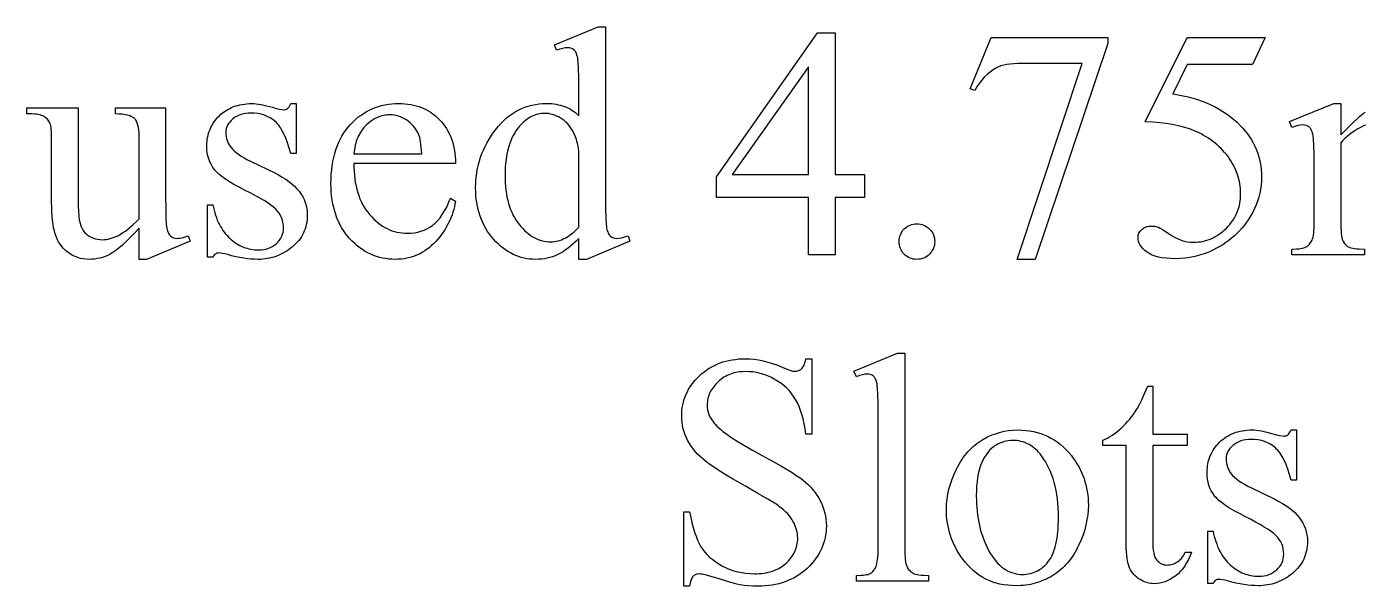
# Model space of a CAD drawing. Extents: x 9 to 960, y -397 to 558.
# Drawn here: x 292.3 to 415.2, y -211.3 to -159.9 of the extents above; entities that cross this region are included whole.
import ezdxf

# ---------------------------------------------------------------- set-up
doc = ezdxf.new("R2010")
doc.units = 0
doc.header["$MEASUREMENT"] = 0
doc.layers.add('TEXT', color=18, linetype='CONTINUOUS')

msp = doc.modelspace()

# ---------------------------------------------------------------- linework, layer by layer
at = {"layer": 'TEXT'}
for points in [[(342.99, -179.31), (342.74, -179.56), (342.5, -179.79), (342.25, -180), (342.01, -180.2), (341.77, -180.37), (341.53, -180.53), (341.29, -180.67), (341.05, -180.79), (340.82, -180.9), (340.57, -180.99), (340.33, -181.06), (340.07, -181.13), (339.82, -181.18), (339.56, -181.21), (339.29, -181.23), (339.02, -181.24), (338.74, -181.23), (338.47, -181.21), (338.21, -181.18), (337.95, -181.12), (337.69, -181.06), (337.44, -180.98), (337.19, -180.89), (336.95, -180.78), (336.71, -180.65), (336.47, -180.52), (336.24, -180.37), (336.02, -180.2), (335.79, -180.02), (335.58, -179.82), (335.36, -179.61), (335.15, -179.39), (334.95, -179.15), (334.77, -178.91), (334.59, -178.66), (334.43, -178.4), (334.28, -178.13), (334.15, -177.85), (334.03, -177.57), (333.92, -177.27), (333.82, -176.97), (333.74, -176.66), (333.66, -176.35), (333.61, -176.02), (333.56, -175.69), (333.53, -175.34), (333.51, -174.99), (333.5, -174.63), (333.51, -174.27), (333.53, -173.91), (333.57, -173.56), (333.62, -173.21), (333.68, -172.87), (333.76, -172.52), (333.85, -172.19), (333.96, -171.85), (334.08, -171.52), (334.22, -171.19), (334.37, -170.87), (334.53, -170.55), (334.71, -170.24), (334.9, -169.93), (335.11, -169.62), (335.33, -169.32), (335.56, -169.02), (335.81, -168.75), (336.05, -168.5), (336.31, -168.26), (336.58, -168.04), (336.85, -167.85), (337.13, -167.67), (337.42, -167.51), (337.72, -167.37), (338.03, -167.24), (338.34, -167.14), (338.66, -167.05), (339, -166.99), (339.33, -166.94), (339.68, -166.91), (340.04, -166.9), (340.26, -166.91), (340.47, -166.92), (340.68, -166.94), (340.89, -166.98), (341.09, -167.02), (341.29, -167.06), (341.48, -167.12), (341.67, -167.19), (341.85, -167.26), (342.03, -167.35), (342.2, -167.44), (342.37, -167.54), (342.53, -167.65), (342.69, -167.77), (342.84, -167.9), (342.99, -168.04), (342.99, -165.55), (342.98, -164.5), (342.96, -163.68), (342.92, -163.08), (342.9, -162.86), (342.88, -162.7), (342.81, -162.46), (342.78, -162.35), (342.73, -162.25), (342.69, -162.17), (342.64, -162.1), (342.59, -162.03), (342.53, -161.98), (342.4, -161.89), (342.26, -161.83), (342.11, -161.8), (341.94, -161.79), (341.73, -161.8), (341.49, -161.85), (341.22, -161.92), (340.92, -162.02), (340.73, -161.51), (344.76, -159.85), (345.42, -159.85), (345.42, -175.47), (345.43, -176.55), (345.45, -177.39), (345.48, -177.99), (345.51, -178.21), (345.53, -178.37), (345.59, -178.61), (345.63, -178.72), (345.67, -178.82), (345.72, -178.9), (345.77, -178.98), (345.83, -179.05), (345.88, -179.1), (346.01, -179.19), (346.15, -179.26), (346.3, -179.3), (346.45, -179.31), (346.67, -179.29), (346.92, -179.25), (347.2, -179.17), (347.51, -179.06), (347.68, -179.57), (343.67, -181.24), (342.99, -181.24)], [(369.21, -173.45), (369.21, -175.55), (366.53, -175.55), (366.53, -180.83), (364.09, -180.83), (364.09, -175.55), (355.63, -175.55), (355.63, -173.66), (364.9, -160.41), (366.53, -160.41), (366.53, -173.45)], [(380.85, -160.83), (391.57, -160.83), (391.57, -161.39), (384.9, -181.24), (383.25, -181.24), (389.23, -163.23), (383.72, -163.23), (383.32, -163.24), (382.95, -163.26), (382.61, -163.29), (382.3, -163.33), (382.02, -163.39), (381.76, -163.46), (381.54, -163.54), (381.35, -163.63), (381.05, -163.81), (380.76, -164.02), (380.49, -164.24), (380.23, -164.49), (379.99, -164.77), (379.76, -165.06), (379.55, -165.38), (379.36, -165.72), (378.93, -165.56)], [(406.03, -160.83), (404.87, -163.33), (398.86, -163.33), (397.54, -166.02), (398.03, -166.1), (398.5, -166.19), (398.95, -166.3), (399.4, -166.42), (399.83, -166.55), (400.25, -166.7), (400.65, -166.86), (401.05, -167.03), (401.43, -167.22), (401.8, -167.42), (402.15, -167.64), (402.49, -167.87), (402.82, -168.11), (403.14, -168.37), (403.45, -168.64), (403.74, -168.92), (403.98, -169.18), (404.2, -169.44), (404.41, -169.7), (404.6, -169.97), (404.77, -170.25), (404.93, -170.53), (405.08, -170.82), (405.21, -171.11), (405.33, -171.41), (405.42, -171.71), (405.51, -172.02), (405.58, -172.33), (405.63, -172.65), (405.67, -172.98), (405.69, -173.31), (405.7, -173.64), (405.69, -174.04), (405.66, -174.42), (405.61, -174.8), (405.54, -175.16), (405.45, -175.53), (405.34, -175.88), (405.21, -176.23), (405.06, -176.57), (404.89, -176.89), (404.72, -177.21), (404.53, -177.52), (404.33, -177.81), (404.13, -178.09), (403.91, -178.35), (403.68, -178.61), (403.44, -178.85), (403.2, -179.08), (402.94, -179.3), (402.68, -179.51), (402.42, -179.7), (402.14, -179.89), (401.86, -180.06), (401.57, -180.22), (401.28, -180.37), (400.85, -180.56), (400.42, -180.73), (399.99, -180.86), (399.56, -180.98), (399.12, -181.07), (398.68, -181.13), (398.24, -181.17), (397.79, -181.18), (397.36, -181.17), (396.96, -181.14), (396.58, -181.1), (396.24, -181.03), (395.93, -180.94), (395.65, -180.84), (395.52, -180.78), (395.4, -180.71), (395.28, -180.64), (395.18, -180.57), (394.99, -180.41), (394.82, -180.26), (394.68, -180.09), (394.56, -179.93), (394.47, -179.76), (394.41, -179.58), (394.37, -179.4), (394.36, -179.22), (394.36, -179.12), (394.38, -179.02), (394.41, -178.92), (394.44, -178.83), (394.49, -178.74), (394.55, -178.65), (394.62, -178.57), (394.7, -178.49), (394.79, -178.42), (394.88, -178.35), (394.98, -178.3), (395.08, -178.25), (395.19, -178.22), (395.31, -178.19), (395.43, -178.18), (395.55, -178.17), (395.74, -178.18), (395.91, -178.2), (396.07, -178.24), (396.22, -178.29), (396.39, -178.37), (396.61, -178.5), (396.88, -178.68), (397.21, -178.9), (397.48, -179.08), (397.76, -179.23), (398.04, -179.36), (398.32, -179.47), (398.6, -179.55), (398.88, -179.61), (399.16, -179.65), (399.45, -179.66), (399.66, -179.66), (399.87, -179.64), (400.08, -179.62), (400.28, -179.58), (400.48, -179.53), (400.68, -179.48), (400.88, -179.41), (401.07, -179.34), (401.26, -179.25), (401.44, -179.15), (401.62, -179.05), (401.8, -178.93), (401.97, -178.8), (402.14, -178.66), (402.31, -178.52), (402.48, -178.36), (402.64, -178.19), (402.78, -178.02), (402.92, -177.85), (403.05, -177.67), (403.17, -177.49), (403.27, -177.3), (403.37, -177.11), (403.46, -176.91), (403.53, -176.71), (403.6, -176.5), (403.66, -176.29), (403.7, -176.08), (403.74, -175.86), (403.76, -175.64), (403.78, -175.41), (403.78, -175.18), (403.78, -174.95), (403.76, -174.73), (403.74, -174.51), (403.71, -174.29), (403.67, -174.07), (403.62, -173.85), (403.56, -173.64), (403.49, -173.43), (403.41, -173.21), (403.33, -173.01), (403.23, -172.8), (403.13, -172.59), (403.01, -172.39), (402.89, -172.19), (402.76, -171.99), (402.62, -171.79), (402.47, -171.6), (402.31, -171.41), (402.15, -171.23), (401.98, -171.05), (401.8, -170.88), (401.62, -170.72), (401.43, -170.56), (401.23, -170.4), (401.03, -170.25), (400.82, -170.11), (400.6, -169.97), (400.37, -169.84), (400.14, -169.71), (399.9, -169.59), (399.66, -169.48), (399.4, -169.37), (398.98, -169.21), (398.53, -169.07), (398.03, -168.95), (397.5, -168.84), (396.94, -168.76), (396.34, -168.69), (395.7, -168.64), (395.02, -168.6), (398.86, -160.83)], [(364.09, -173.45), (364.09, -163.53), (357.07, -173.45)], [(317.01, -166.92), (317.01, -171.52), (316.53, -171.52), (316.38, -171), (316.23, -170.52), (316.06, -170.09), (315.89, -169.7), (315.7, -169.35), (315.61, -169.19), (315.51, -169.05), (315.41, -168.91), (315.3, -168.79), (315.2, -168.67), (315.09, -168.57), (314.86, -168.39), (314.62, -168.23), (314.36, -168.09), (314.09, -167.98), (313.8, -167.9), (313.5, -167.84), (313.19, -167.8), (312.85, -167.79), (312.6, -167.8), (312.36, -167.82), (312.14, -167.87), (311.92, -167.93), (311.72, -168), (311.53, -168.1), (311.35, -168.21), (311.19, -168.33), (311.04, -168.47), (310.91, -168.62), (310.8, -168.76), (310.71, -168.91), (310.64, -169.06), (310.59, -169.22), (310.56, -169.38), (310.55, -169.54), (310.56, -169.75), (310.58, -169.94), (310.62, -170.13), (310.67, -170.31), (310.74, -170.48), (310.82, -170.65), (310.91, -170.81), (311.03, -170.96), (311.15, -171.11), (311.31, -171.27), (311.5, -171.42), (311.72, -171.58), (311.97, -171.75), (312.24, -171.91), (312.55, -172.08), (312.88, -172.24), (315.04, -173.29), (315.4, -173.48), (315.74, -173.67), (316.05, -173.87), (316.35, -174.08), (316.62, -174.29), (316.86, -174.52), (317.08, -174.75), (317.28, -174.98), (317.46, -175.23), (317.61, -175.48), (317.74, -175.74), (317.84, -176), (317.93, -176.28), (317.98, -176.56), (318.02, -176.85), (318.03, -177.14), (318.03, -177.37), (318.01, -177.59), (317.98, -177.81), (317.94, -178.02), (317.89, -178.22), (317.83, -178.42), (317.76, -178.62), (317.68, -178.81), (317.59, -178.99), (317.49, -179.17), (317.37, -179.34), (317.25, -179.5), (317.11, -179.66), (316.96, -179.82), (316.81, -179.97), (316.64, -180.11), (316.46, -180.25), (316.28, -180.38), (316.1, -180.5), (315.92, -180.61), (315.73, -180.71), (315.55, -180.8), (315.35, -180.88), (315.16, -180.96), (314.96, -181.02), (314.77, -181.08), (314.56, -181.13), (314.36, -181.17), (314.15, -181.2), (313.94, -181.22), (313.73, -181.24), (313.52, -181.24), (313.2, -181.23), (312.88, -181.21), (312.54, -181.18), (312.19, -181.13), (311.83, -181.07), (311.46, -180.99), (311.08, -180.9), (310.69, -180.8), (310.45, -180.73), (310.24, -180.69), (310.06, -180.66), (309.89, -180.65), (309.81, -180.66), (309.73, -180.67), (309.66, -180.7), (309.59, -180.75), (309.52, -180.8), (309.46, -180.87), (309.41, -180.94), (309.36, -181.03), (308.87, -181.03), (308.87, -176.21), (309.36, -176.21), (309.41, -176.47), (309.47, -176.71), (309.54, -176.95), (309.61, -177.18), (309.69, -177.4), (309.77, -177.62), (309.86, -177.82), (309.96, -178.02), (310.06, -178.21), (310.17, -178.39), (310.28, -178.57), (310.4, -178.74), (310.53, -178.89), (310.66, -179.05), (310.79, -179.19), (310.94, -179.32), (311.08, -179.45), (311.23, -179.57), (311.38, -179.68), (311.54, -179.78), (311.69, -179.88), (311.85, -179.96), (312.01, -180.04), (312.17, -180.11), (312.34, -180.17), (312.5, -180.22), (312.67, -180.27), (312.84, -180.3), (313.02, -180.33), (313.19, -180.35), (313.37, -180.37), (313.55, -180.37), (313.8, -180.36), (314.03, -180.33), (314.26, -180.29), (314.47, -180.22), (314.67, -180.14), (314.86, -180.03), (315.04, -179.91), (315.21, -179.77), (315.36, -179.62), (315.49, -179.46), (315.6, -179.29), (315.69, -179.11), (315.76, -178.93), (315.81, -178.74), (315.84, -178.54), (315.85, -178.33), (315.84, -178.09), (315.8, -177.85), (315.75, -177.62), (315.67, -177.4), (315.57, -177.19), (315.45, -176.99), (315.3, -176.8), (315.13, -176.62), (314.93, -176.44), (314.69, -176.25), (314.4, -176.05), (314.06, -175.84), (313.68, -175.61), (313.26, -175.38), (312.79, -175.13), (312.28, -174.87), (311.77, -174.61), (311.3, -174.35), (310.88, -174.1), (310.51, -173.86), (310.18, -173.62), (309.9, -173.39), (309.67, -173.17), (309.57, -173.06), (309.48, -172.95), (309.32, -172.73), (309.19, -172.5), (309.07, -172.26), (308.98, -172), (308.91, -171.73), (308.85, -171.44), (308.82, -171.14), (308.81, -170.83), (308.82, -170.62), (308.83, -170.42), (308.85, -170.22), (308.88, -170.03), (308.92, -169.84), (308.97, -169.65), (309.03, -169.47), (309.1, -169.3), (309.17, -169.13), (309.26, -168.96), (309.35, -168.79), (309.46, -168.63), (309.57, -168.48), (309.69, -168.33), (309.82, -168.18), (309.96, -168.04), (310.1, -167.9), (310.25, -167.78), (310.41, -167.66), (310.57, -167.55), (310.74, -167.45), (310.91, -167.36), (311.08, -167.27), (311.27, -167.2), (311.45, -167.13), (311.65, -167.08), (311.84, -167.03), (312.05, -166.99), (312.26, -166.96), (312.47, -166.94), (312.69, -166.92), (312.91, -166.92), (313.12, -166.92), (313.33, -166.94), (313.56, -166.97), (313.79, -167), (314.04, -167.05), (314.3, -167.11), (314.85, -167.26), (315.19, -167.36), (315.47, -167.42), (315.69, -167.47), (315.85, -167.48), (315.96, -167.47), (316.06, -167.45), (316.14, -167.42), (316.22, -167.38), (316.29, -167.31), (316.36, -167.21), (316.44, -167.08), (316.53, -166.92)], [(322.31, -172.41), (322.31, -172.78), (322.33, -173.14), (322.36, -173.49), (322.39, -173.83), (322.44, -174.16), (322.51, -174.48), (322.58, -174.79), (322.67, -175.09), (322.76, -175.38), (322.87, -175.66), (322.99, -175.93), (323.12, -176.19), (323.27, -176.44), (323.42, -176.68), (323.59, -176.91), (323.77, -177.13), (323.95, -177.33), (324.15, -177.53), (324.34, -177.71), (324.54, -177.87), (324.74, -178.03), (324.95, -178.17), (325.16, -178.3), (325.37, -178.41), (325.59, -178.51), (325.81, -178.6), (326.04, -178.67), (326.27, -178.73), (326.51, -178.78), (326.74, -178.81), (326.99, -178.83), (327.23, -178.84), (327.56, -178.83), (327.88, -178.79), (328.18, -178.73), (328.48, -178.65), (328.76, -178.55), (329.03, -178.43), (329.29, -178.28), (329.54, -178.11), (329.66, -178.01), (329.78, -177.91), (330.01, -177.68), (330.23, -177.41), (330.44, -177.12), (330.64, -176.79), (330.84, -176.43), (331.02, -176.03), (331.19, -175.61), (331.64, -175.9), (331.6, -176.15), (331.55, -176.4), (331.49, -176.65), (331.42, -176.89), (331.34, -177.13), (331.25, -177.37), (331.15, -177.6), (331.04, -177.83), (330.92, -178.06), (330.8, -178.29), (330.66, -178.51), (330.52, -178.73), (330.36, -178.95), (330.2, -179.16), (330.03, -179.37), (329.85, -179.58), (329.66, -179.78), (329.46, -179.97), (329.26, -180.15), (329.05, -180.31), (328.84, -180.46), (328.62, -180.59), (328.4, -180.72), (328.17, -180.83), (327.93, -180.92), (327.69, -181.01), (327.44, -181.08), (327.19, -181.14), (326.93, -181.18), (326.66, -181.21), (326.39, -181.23), (326.11, -181.24), (325.81, -181.23), (325.52, -181.21), (325.23, -181.17), (324.94, -181.12), (324.66, -181.06), (324.39, -180.97), (324.12, -180.88), (323.86, -180.77), (323.6, -180.64), (323.35, -180.5), (323.1, -180.34), (322.86, -180.17), (322.62, -179.99), (322.39, -179.79), (322.17, -179.57), (321.95, -179.35), (321.74, -179.1), (321.54, -178.85), (321.36, -178.59), (321.19, -178.32), (321.03, -178.03), (320.89, -177.74), (320.76, -177.44), (320.65, -177.12), (320.55, -176.8), (320.46, -176.47), (320.38, -176.12), (320.32, -175.77), (320.27, -175.4), (320.24, -175.03), (320.22, -174.64), (320.21, -174.25), (320.22, -173.82), (320.24, -173.41), (320.28, -173), (320.32, -172.61), (320.39, -172.23), (320.46, -171.86), (320.55, -171.51), (320.66, -171.16), (320.78, -170.83), (320.91, -170.51), (321.05, -170.21), (321.21, -169.91), (321.39, -169.62), (321.57, -169.35), (321.78, -169.09), (321.99, -168.84), (322.22, -168.61), (322.45, -168.39), (322.69, -168.18), (322.94, -168), (323.19, -167.82), (323.45, -167.66), (323.72, -167.52), (324, -167.39), (324.28, -167.28), (324.57, -167.18), (324.86, -167.09), (325.17, -167.03), (325.48, -166.97), (325.8, -166.93), (326.12, -166.91), (326.45, -166.9), (326.73, -166.91), (327.01, -166.93), (327.28, -166.96), (327.54, -167), (327.79, -167.05), (328.04, -167.11), (328.28, -167.19), (328.52, -167.28), (328.75, -167.38), (328.98, -167.49), (329.19, -167.61), (329.4, -167.75), (329.61, -167.89), (329.81, -168.05), (330, -168.22), (330.18, -168.4), (330.36, -168.59), (330.53, -168.79), (330.68, -169), (330.82, -169.21), (330.95, -169.44), (331.07, -169.67), (331.18, -169.9), (331.28, -170.15), (331.37, -170.41), (331.44, -170.67), (331.5, -170.94), (331.55, -171.22), (331.59, -171.5), (331.62, -171.79), (331.64, -172.1), (331.64, -172.41)], [(305.02, -167.32), (305.02, -175.5), (305.03, -176.56), (305.05, -177.39), (305.08, -178), (305.11, -178.21), (305.13, -178.37), (305.2, -178.61), (305.23, -178.72), (305.28, -178.82), (305.32, -178.9), (305.37, -178.98), (305.43, -179.05), (305.49, -179.1), (305.61, -179.19), (305.75, -179.26), (305.9, -179.3), (306.05, -179.31), (306.17, -179.3), (306.29, -179.29), (306.54, -179.25), (306.81, -179.17), (307.09, -179.06), (307.29, -179.57), (303.25, -181.24), (302.59, -181.24), (302.59, -178.38), (302.17, -178.83), (301.77, -179.24), (301.4, -179.6), (301.05, -179.92), (300.74, -180.19), (300.44, -180.42), (300.18, -180.61), (299.93, -180.75), (299.7, -180.87), (299.47, -180.97), (299.23, -181.05), (298.99, -181.12), (298.75, -181.17), (298.5, -181.21), (298.25, -181.23), (298, -181.24), (297.72, -181.23), (297.45, -181.2), (297.19, -181.15), (296.94, -181.08), (296.7, -180.98), (296.47, -180.87), (296.25, -180.74), (296.03, -180.58), (295.83, -180.41), (295.65, -180.23), (295.48, -180.04), (295.33, -179.83), (295.19, -179.62), (295.07, -179.39), (294.96, -179.15), (294.87, -178.9), (294.8, -178.62), (294.73, -178.33), (294.68, -178), (294.63, -177.65), (294.6, -177.27), (294.57, -176.87), (294.56, -176.43), (294.55, -175.98), (294.55, -169.94), (294.54, -169.5), (294.52, -169.31), (294.5, -169.13), (294.47, -168.97), (294.43, -168.84), (294.39, -168.72), (294.34, -168.62), (294.29, -168.53), (294.23, -168.44), (294.16, -168.36), (294.09, -168.29), (294.01, -168.22), (293.92, -168.16), (293.83, -168.1), (293.73, -168.05), (293.62, -168), (293.49, -167.96), (293.34, -167.93), (293.16, -167.9), (292.97, -167.88), (292.75, -167.87), (292.26, -167.86), (292.26, -167.32), (297, -167.32), (297, -176.36), (297.01, -176.81), (297.04, -177.22), (297.09, -177.59), (297.16, -177.92), (297.21, -178.07), (297.25, -178.21), (297.31, -178.34), (297.37, -178.46), (297.43, -178.57), (297.5, -178.67), (297.58, -178.76), (297.65, -178.84), (297.82, -178.97), (298, -179.09), (298.19, -179.2), (298.38, -179.28), (298.58, -179.34), (298.79, -179.39), (299.01, -179.42), (299.24, -179.43), (299.4, -179.42), (299.57, -179.4), (299.74, -179.37), (299.92, -179.33), (300.1, -179.27), (300.29, -179.2), (300.48, -179.12), (300.68, -179.03), (300.88, -178.92), (301.1, -178.78), (301.32, -178.63), (301.56, -178.45), (301.8, -178.25), (302.05, -178.02), (302.32, -177.78), (302.59, -177.51), (302.59, -169.85), (302.58, -169.58), (302.56, -169.33), (302.53, -169.1), (302.48, -168.89), (302.42, -168.71), (302.35, -168.55), (302.27, -168.41), (302.17, -168.3), (302.05, -168.2), (301.9, -168.12), (301.73, -168.05), (301.52, -167.99), (301.29, -167.94), (301.03, -167.9), (300.74, -167.88), (300.42, -167.86), (300.42, -167.32)], [(322.31, -171.55), (328.56, -171.55), (328.51, -170.95), (328.48, -170.68), (328.45, -170.44), (328.41, -170.23), (328.36, -170.03), (328.31, -169.87), (328.25, -169.72), (328.15, -169.52), (328.05, -169.33), (327.92, -169.15), (327.79, -168.98), (327.65, -168.83), (327.5, -168.68), (327.33, -168.55), (327.15, -168.42), (326.97, -168.31), (326.78, -168.22), (326.6, -168.14), (326.41, -168.07), (326.21, -168.02), (326.02, -167.98), (325.82, -167.96), (325.63, -167.95), (325.47, -167.96), (325.32, -167.97), (325.18, -167.98), (325.03, -168.01), (324.89, -168.04), (324.74, -168.09), (324.61, -168.13), (324.47, -168.19), (324.33, -168.25), (324.2, -168.32), (323.94, -168.49), (323.68, -168.68), (323.44, -168.9), (323.32, -169.02), (323.21, -169.15), (323.1, -169.29), (323, -169.43), (322.91, -169.57), (322.83, -169.72), (322.75, -169.88), (322.67, -170.04), (322.6, -170.21), (322.54, -170.38), (322.49, -170.56), (322.44, -170.75), (322.36, -171.14)], [(342.99, -178.28), (342.99, -171.31), (342.96, -171.07), (342.92, -170.82), (342.87, -170.59), (342.81, -170.36), (342.74, -170.13), (342.65, -169.91), (342.56, -169.69), (342.46, -169.49), (342.34, -169.29), (342.22, -169.1), (342.08, -168.92), (341.94, -168.76), (341.79, -168.61), (341.63, -168.47), (341.46, -168.35), (341.28, -168.24), (341.1, -168.14), (340.92, -168.06), (340.74, -167.98), (340.56, -167.92), (340.38, -167.88), (340.21, -167.84), (340.03, -167.83), (339.86, -167.82), (339.7, -167.82), (339.54, -167.84), (339.38, -167.86), (339.23, -167.89), (339.08, -167.93), (338.93, -167.98), (338.78, -168.04), (338.63, -168.11), (338.49, -168.19), (338.35, -168.27), (338.21, -168.37), (338.07, -168.47), (337.94, -168.59), (337.8, -168.71), (337.67, -168.84), (337.54, -168.98), (337.38, -169.18), (337.23, -169.39), (337.09, -169.61), (336.96, -169.84), (336.84, -170.08), (336.73, -170.33), (336.63, -170.6), (336.54, -170.87), (336.46, -171.16), (336.39, -171.45), (336.33, -171.76), (336.29, -172.08), (336.25, -172.41), (336.22, -172.75), (336.21, -173.1), (336.2, -173.47), (336.21, -173.83), (336.22, -174.19), (336.25, -174.54), (336.28, -174.87), (336.33, -175.19), (336.38, -175.51), (336.45, -175.81), (336.53, -176.1), (336.61, -176.38), (336.71, -176.65), (336.82, -176.91), (336.93, -177.15), (337.06, -177.39), (337.2, -177.61), (337.34, -177.83), (337.5, -178.03), (337.66, -178.22), (337.83, -178.4), (338, -178.57), (338.17, -178.73), (338.34, -178.87), (338.51, -179), (338.69, -179.12), (338.87, -179.22), (339.05, -179.31), (339.24, -179.4), (339.42, -179.46), (339.61, -179.52), (339.8, -179.56), (340, -179.59), (340.19, -179.61), (340.39, -179.62), (340.56, -179.61), (340.73, -179.6), (340.89, -179.57), (341.06, -179.53), (341.22, -179.49), (341.39, -179.43), (341.55, -179.36), (341.71, -179.28), (341.87, -179.19), (342.03, -179.09), (342.19, -178.98), (342.35, -178.86), (342.51, -178.73), (342.67, -178.59), (342.83, -178.44)], [(374.03, -177.97), (374.2, -177.97), (374.37, -178), (374.52, -178.03), (374.67, -178.09), (374.81, -178.15), (374.95, -178.24), (375.08, -178.33), (375.2, -178.45), (375.31, -178.57), (375.41, -178.7), (375.49, -178.83), (375.55, -178.97), (375.6, -179.12), (375.64, -179.28), (375.66, -179.44), (375.67, -179.6), (375.66, -179.77), (375.64, -179.93), (375.6, -180.08), (375.55, -180.23), (375.48, -180.37), (375.4, -180.51), (375.3, -180.64), (375.19, -180.76), (375.07, -180.87), (374.94, -180.97), (374.8, -181.05), (374.66, -181.12), (374.51, -181.17), (374.36, -181.21), (374.2, -181.23), (374.03, -181.24), (373.87, -181.23), (373.71, -181.21), (373.55, -181.17), (373.41, -181.12), (373.26, -181.05), (373.13, -180.97), (373, -180.87), (372.88, -180.76), (372.76, -180.64), (372.67, -180.51), (372.58, -180.37), (372.52, -180.23), (372.46, -180.08), (372.43, -179.93), (372.4, -179.77), (372.4, -179.6), (372.4, -179.43), (372.43, -179.27), (372.46, -179.11), (372.52, -178.97), (372.58, -178.82), (372.67, -178.69), (372.76, -178.56), (372.88, -178.44), (373, -178.33), (373.13, -178.23), (373.26, -178.15), (373.41, -178.08), (373.55, -178.03), (373.71, -178), (373.87, -177.97)], [(364.39, -190.37), (364.39, -197.29), (363.84, -197.29), (363.77, -196.8), (363.68, -196.34), (363.58, -195.91), (363.47, -195.5), (363.35, -195.12), (363.21, -194.76), (363.06, -194.42), (362.89, -194.12), (362.71, -193.83), (362.51, -193.56), (362.29, -193.3), (362.06, -193.06), (361.81, -192.83), (361.53, -192.62), (361.24, -192.42), (360.94, -192.24), (360.62, -192.08), (360.3, -191.94), (359.97, -191.82), (359.65, -191.72), (359.32, -191.65), (358.98, -191.59), (358.65, -191.56), (358.31, -191.55), (357.94, -191.56), (357.75, -191.58), (357.58, -191.61), (357.4, -191.64), (357.24, -191.68), (357.07, -191.73), (356.91, -191.78), (356.75, -191.85), (356.6, -191.92), (356.45, -191.99), (356.31, -192.08), (356.17, -192.17), (356.03, -192.27), (355.9, -192.37), (355.77, -192.49), (355.54, -192.73), (355.34, -192.97), (355.25, -193.1), (355.16, -193.23), (355.09, -193.36), (355.02, -193.49), (354.96, -193.62), (354.91, -193.76), (354.87, -193.9), (354.83, -194.04), (354.81, -194.18), (354.79, -194.32), (354.78, -194.47), (354.77, -194.62), (354.78, -194.84), (354.81, -195.07), (354.86, -195.28), (354.93, -195.49), (355.02, -195.7), (355.13, -195.9), (355.26, -196.09), (355.41, -196.28), (355.53, -196.43), (355.67, -196.57), (355.84, -196.73), (356.02, -196.88), (356.22, -197.05), (356.45, -197.22), (356.95, -197.58), (357.53, -197.96), (358.2, -198.36), (358.94, -198.79), (359.76, -199.23), (360.43, -199.6), (361.05, -199.94), (361.61, -200.26), (362.11, -200.56), (362.57, -200.84), (362.96, -201.1), (363.3, -201.33), (363.58, -201.54), (363.83, -201.75), (364.07, -201.96), (364.29, -202.19), (364.49, -202.42), (364.68, -202.66), (364.86, -202.91), (365.02, -203.17), (365.16, -203.44), (365.29, -203.71), (365.4, -203.99), (365.5, -204.27), (365.58, -204.56), (365.64, -204.84), (365.68, -205.13), (365.71, -205.43), (365.72, -205.72), (365.71, -206.01), (365.69, -206.28), (365.65, -206.55), (365.61, -206.82), (365.54, -207.08), (365.47, -207.34), (365.38, -207.59), (365.27, -207.84), (365.16, -208.08), (365.03, -208.32), (364.88, -208.55), (364.72, -208.78), (364.55, -209), (364.37, -209.22), (364.17, -209.43), (363.95, -209.64), (363.73, -209.84), (363.5, -210.03), (363.26, -210.2), (363.01, -210.36), (362.75, -210.51), (362.49, -210.64), (362.22, -210.76), (361.94, -210.87), (361.65, -210.97), (361.35, -211.05), (361.05, -211.12), (360.74, -211.18), (360.42, -211.23), (360.09, -211.26), (359.76, -211.28), (359.42, -211.28), (358.99, -211.28), (358.57, -211.25), (358.17, -211.21), (357.78, -211.15), (357.49, -211.09), (357.08, -210.98), (356.54, -210.82), (355.88, -210.61), (355.23, -210.41), (354.71, -210.27), (354.32, -210.18), (354.18, -210.16), (354.06, -210.15), (353.89, -210.16), (353.81, -210.18), (353.73, -210.2), (353.66, -210.24), (353.6, -210.27), (353.54, -210.32), (353.48, -210.37), (353.43, -210.43), (353.38, -210.51), (353.34, -210.6), (353.29, -210.71), (353.22, -210.97), (353.16, -211.28), (352.62, -211.28), (352.62, -204.43), (353.16, -204.43), (353.26, -204.95), (353.37, -205.44), (353.49, -205.89), (353.61, -206.31), (353.75, -206.69), (353.89, -207.05), (354.04, -207.36), (354.2, -207.65), (354.37, -207.91), (354.56, -208.16), (354.78, -208.4), (355.02, -208.63), (355.28, -208.84), (355.56, -209.05), (355.86, -209.24), (356.18, -209.43), (356.52, -209.59), (356.86, -209.74), (357.22, -209.86), (357.58, -209.96), (357.95, -210.03), (358.33, -210.09), (358.71, -210.12), (359.11, -210.13), (359.34, -210.13), (359.56, -210.12), (359.77, -210.1), (359.98, -210.07), (360.18, -210.04), (360.38, -210), (360.57, -209.95), (360.76, -209.89), (360.94, -209.83), (361.11, -209.75), (361.28, -209.67), (361.44, -209.59), (361.59, -209.49), (361.74, -209.39), (361.88, -209.28), (362.02, -209.16), (362.15, -209.04), (362.27, -208.91), (362.38, -208.78), (362.49, -208.65), (362.58, -208.52), (362.67, -208.38), (362.75, -208.24), (362.82, -208.1), (362.89, -207.95), (362.94, -207.81), (362.99, -207.66), (363.02, -207.5), (363.05, -207.35), (363.07, -207.19), (363.09, -207.02), (363.09, -206.86), (363.08, -206.68), (363.06, -206.49), (363.03, -206.3), (362.99, -206.12), (362.93, -205.93), (362.86, -205.75), (362.78, -205.56), (362.68, -205.37), (362.58, -205.18), (362.45, -205), (362.32, -204.82), (362.17, -204.64), (362, -204.47), (361.82, -204.3), (361.63, -204.13), (361.42, -203.97), (361.25, -203.84), (361.01, -203.69), (360.35, -203.28), (359.44, -202.75), (358.28, -202.09), (357.09, -201.41), (356.57, -201.09), (356.09, -200.8), (355.65, -200.52), (355.27, -200.26), (354.93, -200.02), (354.63, -199.8), (354.37, -199.58), (354.12, -199.36), (353.89, -199.13), (353.68, -198.9), (353.48, -198.66), (353.3, -198.41), (353.14, -198.16), (352.99, -197.91), (352.86, -197.65), (352.74, -197.38), (352.65, -197.1), (352.57, -196.82), (352.51, -196.54), (352.46, -196.24), (352.44, -195.94), (352.43, -195.64), (352.43, -195.37), (352.45, -195.11), (352.48, -194.85), (352.53, -194.6), (352.59, -194.35), (352.66, -194.1), (352.74, -193.87), (352.84, -193.63), (352.95, -193.4), (353.07, -193.18), (353.21, -192.96), (353.36, -192.74), (353.52, -192.53), (353.69, -192.32), (353.88, -192.12), (354.08, -191.93), (354.29, -191.74), (354.51, -191.56), (354.73, -191.4), (354.96, -191.25), (355.2, -191.11), (355.44, -190.98), (355.7, -190.86), (355.96, -190.76), (356.22, -190.67), (356.49, -190.59), (356.77, -190.52), (357.06, -190.47), (357.36, -190.43), (357.66, -190.39), (357.97, -190.38), (358.28, -190.37), (358.68, -190.38), (359.09, -190.42), (359.5, -190.48), (359.92, -190.57), (360.35, -190.68), (360.78, -190.81), (361.22, -190.97), (361.66, -191.15), (362.04, -191.31), (362.36, -191.43), (362.62, -191.5), (362.73, -191.52), (362.82, -191.52), (363.01, -191.51), (363.09, -191.49), (363.17, -191.46), (363.25, -191.43), (363.32, -191.39), (363.39, -191.35), (363.45, -191.29), (363.51, -191.23), (363.57, -191.15), (363.62, -191.06), (363.67, -190.95), (363.72, -190.82), (363.76, -190.69), (363.84, -190.37)], [(372.93, -189.85), (372.93, -207.77), (372.94, -208.36), (372.95, -208.61), (372.97, -208.83), (373, -209.03), (373.03, -209.2), (373.07, -209.34), (373.11, -209.46), (373.16, -209.56), (373.22, -209.65), (373.28, -209.74), (373.35, -209.82), (373.42, -209.89), (373.5, -209.96), (373.59, -210.03), (373.68, -210.08), (373.79, -210.13), (373.91, -210.18), (374.06, -210.21), (374.23, -210.24), (374.42, -210.27), (374.63, -210.28), (375.11, -210.3), (375.11, -210.83), (368.49, -210.83), (368.49, -210.3), (368.92, -210.28), (369.1, -210.27), (369.27, -210.25), (369.42, -210.22), (369.55, -210.19), (369.66, -210.15), (369.76, -210.1), (369.84, -210.05), (369.92, -209.99), (369.99, -209.93), (370.06, -209.85), (370.12, -209.77), (370.18, -209.68), (370.24, -209.58), (370.29, -209.47), (370.33, -209.35), (370.37, -209.2), (370.4, -209.02), (370.43, -208.83), (370.45, -208.6), (370.47, -208.35), (370.48, -207.77), (370.48, -195.5), (370.47, -194.47), (370.45, -193.66), (370.42, -193.07), (370.4, -192.85), (370.38, -192.69), (370.32, -192.45), (370.24, -192.25), (370.2, -192.17), (370.15, -192.09), (370.1, -192.03), (370.04, -191.98), (369.92, -191.89), (369.78, -191.83), (369.63, -191.8), (369.46, -191.79), (369.26, -191.8), (369.03, -191.85), (368.77, -191.92), (368.49, -192.02), (368.24, -191.51), (372.26, -189.85)], [(395.7, -192.88), (395.7, -197.32), (398.86, -197.32), (398.86, -198.35), (395.7, -198.35), (395.7, -207.11), (395.71, -207.43), (395.72, -207.71), (395.75, -207.97), (395.79, -208.21), (395.85, -208.42), (395.91, -208.6), (395.99, -208.75), (396.08, -208.88), (396.17, -208.99), (396.28, -209.08), (396.39, -209.16), (396.51, -209.22), (396.63, -209.27), (396.76, -209.31), (396.9, -209.33), (397.04, -209.34), (397.16, -209.33), (397.28, -209.32), (397.4, -209.3), (397.52, -209.26), (397.64, -209.22), (397.76, -209.17), (397.87, -209.11), (397.99, -209.04), (398.1, -208.96), (398.2, -208.87), (398.3, -208.77), (398.39, -208.66), (398.48, -208.55), (398.56, -208.42), (398.63, -208.29), (398.69, -208.14), (399.27, -208.14), (399.13, -208.49), (398.99, -208.82), (398.82, -209.13), (398.65, -209.41), (398.46, -209.67), (398.25, -209.91), (398.04, -210.13), (397.81, -210.32), (397.57, -210.49), (397.33, -210.64), (397.09, -210.76), (396.85, -210.87), (396.61, -210.95), (396.36, -211), (396.11, -211.04), (395.86, -211.05), (395.69, -211.04), (395.53, -211.03), (395.36, -211), (395.19, -210.95), (395.03, -210.9), (394.86, -210.84), (394.7, -210.76), (394.54, -210.67), (394.38, -210.57), (394.23, -210.46), (394.1, -210.34), (393.97, -210.22), (393.86, -210.08), (393.75, -209.93), (393.66, -209.77), (393.58, -209.6), (393.5, -209.41), (393.44, -209.2), (393.39, -208.96), (393.34, -208.71), (393.31, -208.42), (393.29, -208.12), (393.27, -207.79), (393.27, -207.44), (393.27, -198.35), (391.13, -198.35), (391.13, -197.86), (391.33, -197.77), (391.54, -197.67), (391.74, -197.56), (391.95, -197.43), (392.16, -197.28), (392.37, -197.12), (392.58, -196.95), (392.79, -196.76), (393, -196.57), (393.2, -196.36), (393.4, -196.14), (393.59, -195.92), (393.78, -195.68), (393.96, -195.44), (394.13, -195.19), (394.3, -194.93), (394.49, -194.59), (394.71, -194.14), (394.96, -193.56), (395.24, -192.88)], [(383.28, -196.92), (383.66, -196.93), (384.03, -196.96), (384.39, -197), (384.74, -197.06), (385.08, -197.15), (385.41, -197.25), (385.73, -197.37), (386.05, -197.5), (386.35, -197.66), (386.64, -197.83), (386.93, -198.02), (387.2, -198.23), (387.47, -198.46), (387.72, -198.7), (387.97, -198.97), (388.21, -199.25), (388.4, -199.5), (388.58, -199.76), (388.74, -200.02), (388.9, -200.28), (389.04, -200.55), (389.17, -200.83), (389.29, -201.1), (389.39, -201.39), (389.48, -201.68), (389.56, -201.97), (389.63, -202.27), (389.69, -202.57), (389.73, -202.87), (389.76, -203.19), (389.78, -203.5), (389.79, -203.82), (389.77, -204.28), (389.73, -204.73), (389.66, -205.19), (389.57, -205.65), (389.45, -206.11), (389.3, -206.57), (389.12, -207.03), (388.92, -207.49), (388.8, -207.72), (388.69, -207.94), (388.57, -208.16), (388.44, -208.37), (388.31, -208.57), (388.17, -208.76), (388.03, -208.95), (387.88, -209.12), (387.73, -209.3), (387.57, -209.46), (387.41, -209.62), (387.24, -209.77), (387.07, -209.91), (386.89, -210.05), (386.71, -210.18), (386.52, -210.3), (386.33, -210.41), (386.13, -210.52), (385.93, -210.62), (385.73, -210.71), (385.53, -210.79), (385.33, -210.87), (385.12, -210.94), (384.91, -211), (384.69, -211.06), (384.48, -211.11), (384.26, -211.15), (384.03, -211.18), (383.81, -211.21), (383.58, -211.23), (383.12, -211.24), (382.74, -211.23), (382.38, -211.2), (382.02, -211.15), (381.67, -211.09), (381.33, -211), (381.01, -210.9), (380.69, -210.77), (380.38, -210.63), (380.08, -210.47), (379.79, -210.29), (379.51, -210.09), (379.25, -209.87), (378.99, -209.63), (378.74, -209.38), (378.5, -209.1), (378.27, -208.81), (378.08, -208.55), (377.91, -208.29), (377.75, -208.02), (377.6, -207.75), (377.47, -207.48), (377.34, -207.2), (377.23, -206.92), (377.13, -206.63), (377.04, -206.34), (376.96, -206.05), (376.9, -205.75), (376.84, -205.45), (376.8, -205.14), (376.77, -204.84), (376.75, -204.52), (376.75, -204.21), (376.76, -203.74), (376.81, -203.28), (376.88, -202.81), (376.98, -202.35), (377.11, -201.89), (377.27, -201.43), (377.45, -200.97), (377.67, -200.51), (377.79, -200.28), (377.91, -200.07), (378.04, -199.86), (378.17, -199.65), (378.3, -199.46), (378.44, -199.27), (378.59, -199.09), (378.74, -198.91), (378.89, -198.75), (379.05, -198.59), (379.21, -198.44), (379.38, -198.3), (379.55, -198.16), (379.73, -198.03), (379.91, -197.91), (380.1, -197.8), (380.47, -197.59), (380.86, -197.41), (381.25, -197.26), (381.64, -197.14), (382.05, -197.04), (382.45, -196.97), (382.86, -196.93)], [(382.82, -197.88), (382.63, -197.88), (382.43, -197.91), (382.24, -197.94), (382.04, -197.99), (381.84, -198.06), (381.65, -198.14), (381.45, -198.23), (381.25, -198.34), (381.06, -198.47), (380.88, -198.62), (380.7, -198.79), (380.54, -198.98), (380.39, -199.2), (380.24, -199.43), (380.1, -199.69), (379.98, -199.97), (379.86, -200.27), (379.76, -200.6), (379.68, -200.94), (379.61, -201.3), (379.56, -201.69), (379.52, -202.09), (379.5, -202.52), (379.49, -202.97), (379.5, -203.33), (379.51, -203.69), (379.53, -204.04), (379.56, -204.39), (379.61, -204.73), (379.66, -205.06), (379.72, -205.39), (379.78, -205.71), (379.86, -206.03), (379.95, -206.34), (380.05, -206.64), (380.15, -206.93), (380.27, -207.22), (380.39, -207.51), (380.52, -207.78), (380.66, -208.05), (380.81, -208.31), (380.97, -208.56), (381.13, -208.78), (381.3, -208.99), (381.47, -209.18), (381.65, -209.36), (381.83, -209.52), (382.02, -209.66), (382.22, -209.78), (382.42, -209.89), (382.63, -209.98), (382.84, -210.06), (383.06, -210.12), (383.29, -210.16), (383.52, -210.19), (383.75, -210.19), (383.93, -210.19), (384.1, -210.17), (384.27, -210.15), (384.44, -210.12), (384.6, -210.08), (384.76, -210.03), (384.91, -209.97), (385.06, -209.9), (385.2, -209.82), (385.35, -209.73), (385.48, -209.64), (385.62, -209.53), (385.75, -209.41), (385.87, -209.29), (386, -209.16), (386.11, -209.01), (386.23, -208.86), (386.33, -208.69), (386.43, -208.51), (386.52, -208.32), (386.6, -208.11), (386.68, -207.89), (386.75, -207.66), (386.81, -207.41), (386.86, -207.15), (386.91, -206.88), (386.95, -206.59), (386.98, -206.29), (387.01, -205.98), (387.03, -205.65), (387.04, -205.31), (387.04, -204.96), (387.04, -204.51), (387.02, -204.08), (386.99, -203.66), (386.95, -203.25), (386.89, -202.86), (386.82, -202.47), (386.75, -202.1), (386.66, -201.74), (386.55, -201.39), (386.44, -201.06), (386.31, -200.73), (386.17, -200.42), (386.02, -200.12), (385.86, -199.83), (385.68, -199.56), (385.49, -199.29), (385.36, -199.12), (385.22, -198.96), (385.08, -198.81), (384.93, -198.67), (384.78, -198.55), (384.63, -198.43), (384.47, -198.33), (384.3, -198.23), (384.13, -198.15), (383.96, -198.08), (383.78, -198.02), (383.6, -197.97), (383.41, -197.93), (383.22, -197.9), (383.03, -197.88)], [(408.9, -196.92), (408.9, -201.52), (408.41, -201.52), (408.27, -201), (408.11, -200.52), (407.95, -200.09), (407.77, -199.7), (407.59, -199.35), (407.49, -199.19), (407.4, -199.05), (407.29, -198.91), (407.19, -198.79), (407.08, -198.67), (406.98, -198.57), (406.75, -198.39), (406.51, -198.23), (406.25, -198.09), (405.98, -197.98), (405.69, -197.9), (405.39, -197.84), (405.07, -197.8), (404.74, -197.79), (404.49, -197.8), (404.25, -197.82), (404.02, -197.87), (403.81, -197.93), (403.61, -198), (403.42, -198.1), (403.24, -198.21), (403.08, -198.33), (402.93, -198.47), (402.8, -198.62), (402.69, -198.76), (402.6, -198.91), (402.53, -199.06), (402.48, -199.22), (402.45, -199.38), (402.44, -199.54), (402.45, -199.75), (402.47, -199.94), (402.51, -200.13), (402.56, -200.31), (402.63, -200.48), (402.71, -200.65), (402.8, -200.81), (402.91, -200.96), (403.04, -201.11), (403.2, -201.27), (403.39, -201.42), (403.61, -201.58), (403.85, -201.75), (404.13, -201.91), (404.44, -202.08), (404.77, -202.24), (406.92, -203.29), (407.29, -203.48), (407.63, -203.67), (407.94, -203.87), (408.23, -204.08), (408.5, -204.29), (408.75, -204.52), (408.97, -204.75), (409.17, -204.98), (409.35, -205.23), (409.5, -205.48), (409.63, -205.74), (409.73, -206), (409.81, -206.28), (409.87, -206.56), (409.91, -206.85), (409.92, -207.14), (409.91, -207.37), (409.9, -207.59), (409.87, -207.81), (409.83, -208.02), (409.78, -208.22), (409.72, -208.42), (409.65, -208.62), (409.57, -208.81), (409.48, -208.99), (409.37, -209.17), (409.26, -209.34), (409.13, -209.5), (409, -209.66), (408.85, -209.82), (408.69, -209.97), (408.53, -210.11), (408.35, -210.25), (408.17, -210.38), (407.99, -210.5), (407.81, -210.61), (407.62, -210.71), (407.43, -210.8), (407.24, -210.88), (407.05, -210.96), (406.85, -211.02), (406.65, -211.08), (406.45, -211.13), (406.25, -211.17), (406.04, -211.2), (405.83, -211.22), (405.62, -211.24), (405.41, -211.24), (405.09, -211.23), (404.76, -211.21), (404.43, -211.18), (404.08, -211.13), (403.72, -211.07), (403.35, -210.99), (402.97, -210.9), (402.57, -210.8), (402.34, -210.73), (402.13, -210.69), (401.94, -210.66), (401.78, -210.65), (401.69, -210.66), (401.62, -210.67), (401.54, -210.7), (401.47, -210.75), (401.41, -210.8), (401.35, -210.87), (401.3, -210.94), (401.25, -211.03), (400.76, -211.03), (400.76, -206.21), (401.25, -206.21), (401.3, -206.47), (401.36, -206.71), (401.43, -206.95), (401.5, -207.18), (401.58, -207.4), (401.66, -207.62), (401.75, -207.82), (401.85, -208.02), (401.95, -208.21), (402.06, -208.39), (402.17, -208.57), (402.29, -208.74), (402.41, -208.89), (402.54, -209.05), (402.68, -209.19), (402.82, -209.32), (402.97, -209.45), (403.12, -209.57), (403.27, -209.68), (403.42, -209.78), (403.58, -209.88), (403.74, -209.96), (403.9, -210.04), (404.06, -210.11), (404.22, -210.17), (404.39, -210.22), (404.56, -210.27), (404.73, -210.3), (404.9, -210.33), (405.08, -210.35), (405.26, -210.37), (405.44, -210.37), (405.68, -210.36), (405.92, -210.33), (406.15, -210.29), (406.36, -210.22), (406.56, -210.14), (406.75, -210.03), (406.93, -209.91), (407.09, -209.77), (407.24, -209.62), (407.38, -209.46), (407.49, -209.29), (407.58, -209.11), (407.65, -208.93), (407.7, -208.74), (407.73, -208.54), (407.74, -208.33), (407.72, -208.09), (407.69, -207.85), (407.64, -207.62), (407.56, -207.4), (407.46, -207.19), (407.33, -206.99), (407.19, -206.8), (407.02, -206.62), (406.82, -206.44), (406.57, -206.25), (406.28, -206.05), (405.95, -205.84), (405.57, -205.61), (405.15, -205.38), (404.68, -205.13), (404.17, -204.87), (403.66, -204.61), (403.19, -204.35), (402.77, -204.1), (402.4, -203.86), (402.07, -203.62), (401.79, -203.39), (401.55, -203.17), (401.45, -203.06), (401.36, -202.95), (401.21, -202.73), (401.07, -202.5), (400.96, -202.26), (400.87, -202), (400.79, -201.73), (400.74, -201.44), (400.71, -201.14), (400.7, -200.83), (400.71, -200.62), (400.72, -200.42), (400.74, -200.22), (400.77, -200.03), (400.81, -199.84), (400.86, -199.65), (400.92, -199.47), (400.99, -199.3), (401.06, -199.13), (401.15, -198.96), (401.24, -198.79), (401.34, -198.63), (401.46, -198.48), (401.58, -198.33), (401.71, -198.18), (401.84, -198.04), (401.99, -197.9), (402.14, -197.78), (402.3, -197.66), (402.46, -197.55), (402.62, -197.45), (402.8, -197.36), (402.97, -197.27), (403.15, -197.2), (403.34, -197.13), (403.53, -197.08), (403.73, -197.03), (403.94, -196.99), (404.14, -196.96), (404.36, -196.94), (404.58, -196.92), (404.8, -196.92), (405.01, -196.92), (405.22, -196.94), (405.45, -196.97), (405.68, -197), (405.93, -197.05), (406.19, -197.11), (406.73, -197.26), (407.08, -197.36), (407.36, -197.42), (407.58, -197.47), (407.74, -197.48), (407.85, -197.47), (407.95, -197.45), (408.03, -197.42), (408.1, -197.38), (408.17, -197.31), (408.25, -197.21), (408.33, -197.08), (408.41, -196.92)]]:
    msp.add_lwpolyline(points, close=True, dxfattribs=at)
msp.add_lwpolyline([(415.25, -168.89), (415.06, -168.97), (414.86, -169.07), (414.56, -169.24), (414.28, -169.41), (414.02, -169.58), (413.78, -169.76), (413.55, -169.95), (413.34, -170.14), (413.15, -170.33), (412.97, -170.53), (412.97, -177.77), (412.98, -178.38), (413, -178.64), (413.02, -178.87), (413.04, -179.07), (413.08, -179.24), (413.11, -179.39), (413.16, -179.5), (413.21, -179.6), (413.26, -179.69), (413.32, -179.77), (413.38, -179.85), (413.46, -179.92), (413.53, -179.99), (413.61, -180.04), (413.7, -180.1), (413.8, -180.14), (413.93, -180.18), (414.08, -180.22), (414.25, -180.25), (414.44, -180.27), (414.66, -180.28), (415.17, -180.3), (415.17, -180.83), (408.49, -180.83), (408.49, -180.3), (408.92, -180.28), (409.11, -180.27), (409.28, -180.25), (409.43, -180.22), (409.57, -180.18), (409.69, -180.14), (409.79, -180.1), (409.88, -180.04), (409.96, -179.98), (410.04, -179.91), (410.11, -179.84), (410.18, -179.76), (410.24, -179.67), (410.3, -179.57), (410.35, -179.46), (410.39, -179.34), (410.43, -179.19), (410.46, -179.02), (410.49, -178.82), (410.51, -178.6), (410.53, -178.35), (410.54, -177.77), (410.54, -172.61), (410.53, -171.6), (410.51, -170.78), (410.46, -170.16), (410.44, -169.92), (410.41, -169.74), (410.35, -169.51), (410.27, -169.32), (410.23, -169.25), (410.18, -169.18), (410.13, -169.12), (410.08, -169.07), (410.02, -169.02), (409.96, -168.98), (409.82, -168.93), (409.66, -168.89), (409.48, -168.88), (409.26, -168.89), (409.02, -168.94), (408.77, -169.01), (408.49, -169.1), (408.27, -168.57), (412.34, -166.92), (412.97, -166.92), (412.97, -169.8), (414.14, -168.63), (414.5, -168.29), (414.71, -168.1), (414.88, -167.96), (415.05, -167.83), (415.22, -167.71)], dxfattribs=at)

doc.saveas('drawing.dxf')
